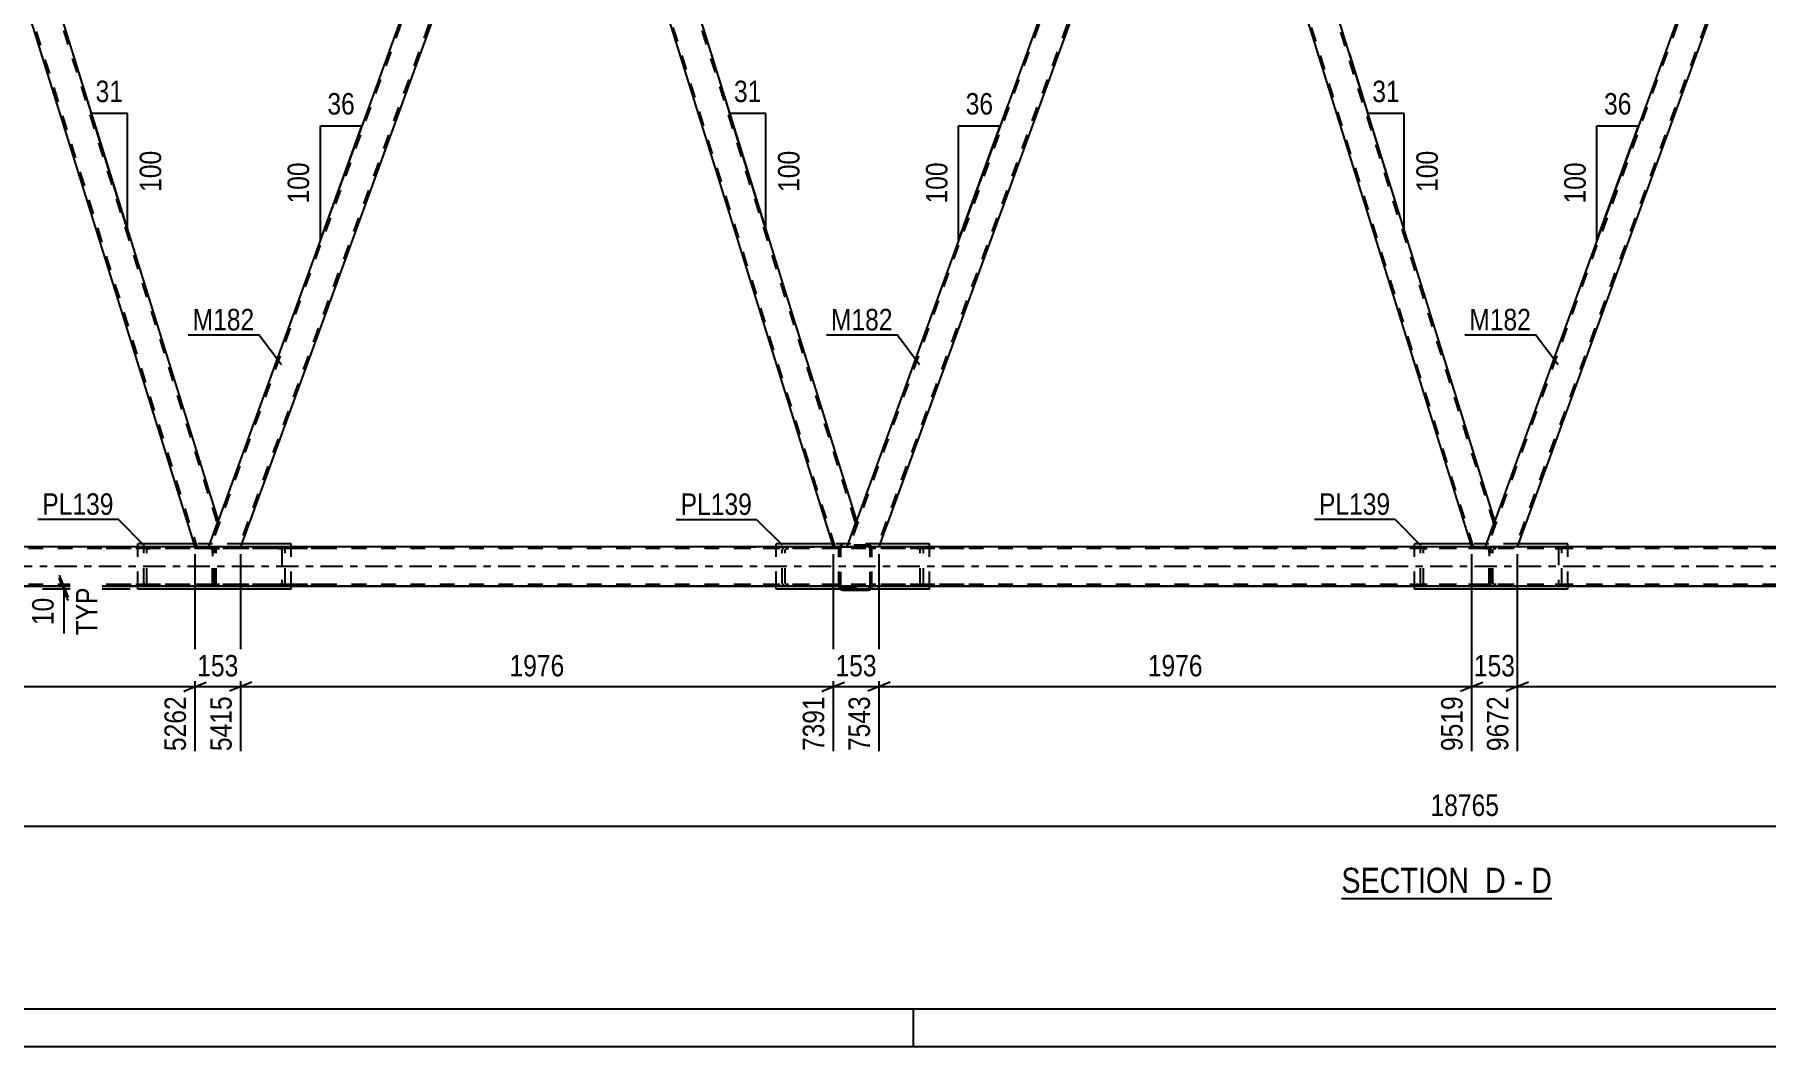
# Model space of a CAD drawing. Header units: millimetres. Extents: x -853 to 336, y -866 to -25.
# Drawn here: x -620.9 to -390.1, y -866.1 to -731.2 of the extents above; entities that cross this region are included whole.
import ezdxf

# ---------------------------------------------------------------- set-up
doc = ezdxf.new("R2010")
doc.units = ezdxf.units.MM
doc.linetypes.add('DXK_LINE_DOT2', pattern=[3.9198, 1.9599, -1.9599])
doc.linetypes.add('DXK_LINE_DOT3', pattern=[5.9187, 2.979, -0.9799, 0.9799, -0.9799])
doc.styles.add('Arial Narrow', font='ARIALN.TTF', dxfattribs={"height": 0.2})

# ---------------------------------------------------------------- blocks, each defined once
blk = doc.blocks.new('Unknown-570393679-1134')
at = {"color": 5, "linetype": 'Continuous'}
for p, q in [((-847.68, -861.05), (331.32, -861.05)), ((-503.68, -866.05), (-503.68, -861.05)), ((-852.68, -866.05), (336.32, -866.05))]:
    blk.add_line(p, q, dxfattribs=at)
blk = doc.blocks.new('Unknown-570393679-14 - 8043')
at = {"color": 6, "linetype": 'Continuous'}
blk.add_line((-446.63, -846.33), (-418.56, -846.33), dxfattribs=at)
at = {"color": 0, "linetype": 'Continuous'}
blk.add_wipeout([(-428.52, -845.58), (-428.52, -842.08), (-446.63, -842.08), (-446.63, -845.58)], dxfattribs=at)
at = {"color": 7, "linetype": 'Continuous', "style": 'Arial Narrow'}
blk.add_text('SECTION ', height=3.34, dxfattribs=at).set_placement((-446.63, -845.58))
at = {"color": 0, "linetype": 'Continuous'}
blk.add_wipeout([(-424.7, -845.58), (-424.7, -842.08), (-427.47, -842.08), (-427.47, -845.58)], dxfattribs=at)
at = {"color": 7, "linetype": 'Continuous', "style": 'Arial Narrow'}
blk.add_text('D', height=3.34, dxfattribs=at).set_placement((-427.47, -845.58))
at = {"color": 0, "linetype": 'Continuous'}
blk.add_wipeout([(-422.37, -845.58), (-422.37, -842.08), (-423.65, -842.08), (-423.65, -845.58)], dxfattribs=at)
at = {"color": 7, "linetype": 'Continuous', "style": 'Arial Narrow'}
blk.add_text('-', height=3.34, dxfattribs=at).set_placement((-423.65, -845.58))
at = {"color": 0, "linetype": 'Continuous'}
blk.add_wipeout([(-418.56, -845.58), (-418.56, -842.08), (-421.32, -842.08), (-421.32, -845.58)], dxfattribs=at)
at = {"color": 7, "linetype": 'Continuous', "style": 'Arial Narrow'}
blk.add_text('D', height=3.34, dxfattribs=at).set_placement((-421.32, -845.58))
blk = doc.blocks.new('Part-570393679-8142 - 8043')
at = {"color": 7, "linetype": 'DXK_LINE_DOT2'}
for p, q in [((-597.64, -799.43), (-611.81, -799.43)), ((-597.64, -799.67), (-611.81, -799.67)), ((-606.31, -799.72), (-606.37, -799.91)), ((-606.37, -804.23), (-606.37, -799.91)), ((-605.94, -799.91), (-605.9, -799.81)), ((-605.94, -804.23), (-605.94, -799.91)), ((-605.5, -799.43), (-605.83, -799.46)), ((-605.67, -799.69), (-605.5, -799.67)), ((-597.3, -799.46), (-597.64, -799.43)), ((-597.64, -799.67), (-597.47, -799.69)), ((-597.13, -799.53), (-597.3, -799.46)), ((-597.23, -799.81), (-597.2, -799.91)), ((-597.2, -804.23), (-597.2, -799.91)), ((-597.13, -804.61), (-597.13, -799.53)), ((-597.07, -799.57), (-597.13, -799.53)), ((-596.98, -799.72), (-597.07, -799.57)), ((-596.95, -799.91), (-596.98, -799.72)), ((-596.95, -804.23), (-596.95, -799.91)), ((-597.64, -804.47), (-611.81, -804.47)), ((-597.64, -804.71), (-611.81, -804.71)), ((-606.37, -804.23), (-606.31, -804.41)), ((-605.9, -804.32), (-605.94, -804.23)), ((-605.83, -804.67), (-605.5, -804.71)), ((-605.5, -804.47), (-605.67, -804.45)), ((-597.47, -804.45), (-597.64, -804.47)), ((-597.64, -804.71), (-597.3, -804.67)), ((-597.3, -804.67), (-597.13, -804.61)), ((-597.2, -804.23), (-597.23, -804.32)), ((-597.13, -804.61), (-597.07, -804.57)), ((-597.07, -804.57), (-596.98, -804.41)), ((-596.98, -804.41), (-596.95, -804.23))]:
    blk.add_line(p, q, dxfattribs=at)
for centre, radius, start, end in [((-605.7, -800.27), 0.817, 99.5182, 138.0639), ((-605.6, -800.09), 0.409, 99.5182, 138.0639), ((-597.54, -800.09), 0.409, 41.9363, 80.4819), ((-605.7, -803.86), 0.817, 221.9363, 260.4819), ((-605.6, -804.05), 0.409, 221.9363, 260.4819), ((-597.54, -804.05), 0.409, 279.5182, 318.0639)]:
    blk.add_arc(centre, radius, start, end, dxfattribs=at)
blk = doc.blocks.new('Part-570393679-8102 - 8043')
at = {"color": 7, "linetype": 'DXK_LINE_DOT2'}
for p, q in [((-509.24, -804.71), (-509.24, -799.43)), ((-496.95, -799.43), (-509.24, -799.43)), ((-496.95, -799.67), (-509.24, -799.67)), ((-502.92, -799.46), (-503.26, -799.43)), ((-503.26, -799.67), (-503.09, -799.68)), ((-502.85, -799.81), (-502.82, -799.91)), ((-502.82, -804.23), (-502.82, -799.91)), ((-502.38, -799.91), (-502.45, -799.72)), ((-502.38, -804.23), (-502.38, -799.91)), ((-496.95, -804.47), (-509.24, -804.47)), ((-509.24, -804.71), (-496.95, -804.71)), ((-503.09, -804.45), (-503.26, -804.47)), ((-503.26, -804.71), (-502.92, -804.67)), ((-502.82, -804.23), (-502.85, -804.32)), ((-502.45, -804.41), (-502.38, -804.23))]:
    blk.add_line(p, q, dxfattribs=at)
for centre, radius, start, end in [((-503.16, -800.09), 0.409, 41.9363, 80.4819), ((-503.06, -800.27), 0.817, 41.9363, 80.4819), ((-503.16, -804.05), 0.409, 279.5182, 318.0639), ((-503.06, -803.86), 0.817, 279.5182, 318.0639)]:
    blk.add_arc(centre, radius, start, end, dxfattribs=at)
blk = doc.blocks.new('Part-570393679-8115 - 8043')
at = {"color": 7, "linetype": 'DXK_LINE_DOT2'}
for p, q in [((-597.06, -799.72), (-597.13, -799.91)), ((-597.13, -804.23), (-597.13, -799.91)), ((-596.69, -799.91), (-596.66, -799.81)), ((-596.69, -804.23), (-596.69, -799.91)), ((-596.25, -799.43), (-596.59, -799.46)), ((-596.42, -799.68), (-596.25, -799.67)), ((-582.08, -799.43), (-596.25, -799.43)), ((-582.08, -799.67), (-596.25, -799.67)), ((-588.06, -799.46), (-588.39, -799.43)), ((-588.39, -799.67), (-588.23, -799.68)), ((-587.99, -799.81), (-587.96, -799.91)), ((-587.96, -799.91), (-587.96, -804.23)), ((-587.52, -799.91), (-587.59, -799.72)), ((-587.52, -804.23), (-587.52, -799.91)), ((-597.13, -804.23), (-597.06, -804.41)), ((-596.66, -804.32), (-596.69, -804.23)), ((-596.59, -804.67), (-596.25, -804.71)), ((-596.25, -804.47), (-596.42, -804.45)), ((-582.08, -804.47), (-596.25, -804.47)), ((-582.08, -804.71), (-596.25, -804.71)), ((-588.23, -804.45), (-588.39, -804.47)), ((-588.39, -804.71), (-588.06, -804.67)), ((-587.96, -804.23), (-587.99, -804.32)), ((-587.59, -804.41), (-587.52, -804.23))]:
    blk.add_line(p, q, dxfattribs=at)
for centre, radius, start, end in [((-596.45, -800.27), 0.817, 99.5182, 138.0639), ((-596.35, -800.09), 0.409, 99.5182, 138.0639), ((-588.29, -800.09), 0.409, 41.9363, 80.4819), ((-588.19, -800.27), 0.817, 41.9363, 80.4819), ((-596.45, -803.86), 0.817, 221.9363, 260.4819), ((-596.35, -804.05), 0.409, 221.9363, 260.4819), ((-588.29, -804.05), 0.409, 279.5182, 318.0639), ((-588.19, -803.86), 0.817, 279.5182, 318.0639)]:
    blk.add_arc(centre, radius, start, end, dxfattribs=at)
blk = doc.blocks.new('Part-570393679-8116 - 8043')
at = {"color": 7, "linetype": 'DXK_LINE_DOT2'}
for p, q in [((-526.68, -799.43), (-513.64, -799.43)), ((-513.64, -799.67), (-526.68, -799.67)), ((-521.17, -799.72), (-521.24, -799.91)), ((-521.24, -804.23), (-521.24, -799.91)), ((-520.8, -799.91), (-520.77, -799.81)), ((-520.8, -804.23), (-520.8, -799.91)), ((-520.36, -799.43), (-520.7, -799.46)), ((-520.53, -799.68), (-520.36, -799.67)), ((-513.64, -804.71), (-513.64, -799.43)), ((-513.64, -804.47), (-526.68, -804.47)), ((-513.64, -804.71), (-526.68, -804.71)), ((-521.24, -804.23), (-521.17, -804.41)), ((-520.77, -804.32), (-520.8, -804.23)), ((-520.7, -804.67), (-520.36, -804.71)), ((-520.36, -804.47), (-520.53, -804.45))]:
    blk.add_line(p, q, dxfattribs=at)
for centre, radius, start, end in [((-520.56, -800.27), 0.817, 99.5182, 138.0639), ((-520.46, -800.09), 0.409, 99.5182, 138.0639), ((-520.56, -803.86), 0.817, 221.9363, 260.4819), ((-520.46, -804.05), 0.409, 221.9363, 260.4819)]:
    blk.add_arc(centre, radius, start, end, dxfattribs=at)
blk = doc.blocks.new('Part-570393679-8117 - 8043')
at = {"color": 7, "linetype": 'DXK_LINE_DOT2'}
for p, q in [((-427.37, -799.43), (-441.54, -799.43)), ((-427.37, -799.67), (-441.54, -799.67)), ((-436.04, -799.72), (-436.1, -799.91)), ((-436.1, -804.23), (-436.1, -799.91)), ((-435.67, -799.91), (-435.63, -799.81)), ((-435.67, -804.23), (-435.67, -799.91)), ((-435.23, -799.43), (-435.56, -799.46)), ((-435.4, -799.68), (-435.23, -799.67)), ((-427.03, -799.46), (-427.37, -799.43)), ((-427.37, -799.67), (-427.2, -799.68)), ((-426.86, -799.53), (-427.03, -799.46)), ((-426.97, -799.81), (-426.93, -799.91)), ((-426.93, -804.23), (-426.93, -799.91)), ((-426.86, -804.61), (-426.86, -799.53)), ((-426.8, -799.57), (-426.86, -799.53)), ((-426.71, -799.72), (-426.8, -799.57)), ((-426.68, -799.91), (-426.71, -799.72)), ((-426.68, -804.23), (-426.68, -799.91)), ((-427.37, -804.47), (-441.54, -804.47)), ((-427.37, -804.71), (-441.54, -804.71)), ((-436.1, -804.23), (-436.04, -804.41)), ((-435.63, -804.32), (-435.67, -804.23)), ((-435.56, -804.67), (-435.23, -804.71)), ((-435.23, -804.47), (-435.4, -804.45)), ((-427.2, -804.45), (-427.37, -804.47)), ((-427.37, -804.71), (-427.03, -804.67)), ((-427.03, -804.67), (-426.86, -804.61)), ((-426.93, -804.23), (-426.97, -804.32)), ((-426.86, -804.61), (-426.8, -804.57)), ((-426.8, -804.57), (-426.71, -804.41)), ((-426.71, -804.41), (-426.68, -804.23))]:
    blk.add_line(p, q, dxfattribs=at)
for centre, radius, start, end in [((-435.43, -800.27), 0.817, 99.5182, 138.0639), ((-435.33, -800.09), 0.409, 99.5182, 138.0639), ((-427.27, -800.09), 0.409, 41.9363, 80.4819), ((-435.43, -803.86), 0.817, 221.9363, 260.4819), ((-435.33, -804.05), 0.409, 221.9363, 260.4819), ((-427.27, -804.05), 0.409, 279.5182, 318.0639)]:
    blk.add_arc(centre, radius, start, end, dxfattribs=at)
blk = doc.blocks.new('Part-570393679-8195 - 8043')
at = {"color": 2, "linetype": 'Continuous'}
for p, q in [((-514.53, -799.03), (-522.04, -799.03)), ((-522.04, -799.43), (-522.04, -799.03)), ((-501.58, -799.03), (-508.16, -799.03)), ((-501.58, -799.43), (-501.58, -799.03)), ((-522.04, -805.11), (-522.04, -804.71)), ((-501.58, -805.11), (-522.04, -805.11)), ((-501.58, -805.11), (-501.58, -804.71))]:
    blk.add_line(p, q, dxfattribs=at)
at = {"color": 7, "linetype": 'DXK_LINE_DOT2'}
for p, q in [((-522.04, -804.71), (-522.04, -799.43)), ((-508.16, -799.03), (-514.53, -799.03)), ((-501.58, -804.71), (-501.58, -799.43)), ((-522.04, -804.71), (-522.04, -804.67)), ((-501.58, -804.71), (-501.58, -804.67))]:
    blk.add_line(p, q, dxfattribs=at)
blk = doc.blocks.new('Part-570393679-8653 - 8043')
at = {"color": 2, "linetype": 'Continuous'}
for p, q in [((-106.3, -799.43), (-783.45, -799.43)), ((-106.3, -804.71), (-783.45, -804.71))]:
    blk.add_line(p, q, dxfattribs=at)
at = {"color": 7, "linetype": 'DXK_LINE_DOT2'}
for p, q in [((-106.3, -799.67), (-783.45, -799.67)), ((-106.3, -804.47), (-783.45, -804.47))]:
    blk.add_line(p, q, dxfattribs=at)
at = {"color": 7, "linetype": 'DXK_LINE_DOT3'}
blk.add_line((-106.3, -802.07), (-783.45, -802.07), dxfattribs=at)
blk = doc.blocks.new('Part-570393679-8266 - 8043')
at = {"color": 2, "linetype": 'Continuous'}
for p, q in [((-599.67, -799.03), (-607.17, -799.03)), ((-607.17, -799.43), (-607.17, -799.03)), ((-586.72, -799.03), (-593.29, -799.03)), ((-586.72, -799.43), (-586.72, -799.03)), ((-607.17, -805.11), (-607.17, -804.71)), ((-586.72, -805.11), (-607.17, -805.11)), ((-586.72, -805.11), (-586.72, -804.71))]:
    blk.add_line(p, q, dxfattribs=at)
at = {"color": 7, "linetype": 'DXK_LINE_DOT2'}
for p, q in [((-607.17, -804.71), (-607.17, -799.43)), ((-593.29, -799.03), (-599.67, -799.03)), ((-586.72, -804.71), (-586.72, -799.43)), ((-607.17, -804.71), (-607.17, -804.67)), ((-586.72, -804.71), (-586.72, -804.67))]:
    blk.add_line(p, q, dxfattribs=at)
blk = doc.blocks.new('Part-570393679-8279 - 8043')
at = {"color": 2, "linetype": 'Continuous'}
for p, q in [((-429.4, -799.03), (-436.9, -799.03)), ((-436.9, -799.43), (-436.9, -799.03)), ((-416.45, -799.03), (-423.03, -799.03)), ((-416.45, -799.43), (-416.45, -799.03)), ((-436.9, -805.11), (-436.9, -804.71)), ((-416.45, -805.11), (-436.9, -805.11)), ((-416.45, -805.11), (-416.45, -804.71))]:
    blk.add_line(p, q, dxfattribs=at)
at = {"color": 7, "linetype": 'DXK_LINE_DOT2'}
for p, q in [((-436.9, -804.71), (-436.9, -799.43)), ((-423.03, -799.03), (-429.4, -799.03)), ((-416.45, -804.71), (-416.45, -799.43)), ((-436.9, -804.71), (-436.9, -804.67)), ((-416.45, -804.71), (-416.45, -804.67))]:
    blk.add_line(p, q, dxfattribs=at)
blk = doc.blocks.new('Part-570393679-8284 - 8043')
at = {"color": 7, "linetype": 'DXK_LINE_DOT2'}
for p, q in [((-426.79, -799.72), (-426.86, -799.91)), ((-426.86, -804.23), (-426.86, -799.91)), ((-426.42, -799.91), (-426.39, -799.81)), ((-426.42, -804.23), (-426.42, -799.91)), ((-425.98, -799.43), (-426.32, -799.46)), ((-426.15, -799.68), (-425.98, -799.67)), ((-411.81, -799.43), (-425.98, -799.43)), ((-411.81, -799.67), (-425.98, -799.67)), ((-417.79, -799.46), (-418.12, -799.43)), ((-418.12, -799.67), (-417.96, -799.68)), ((-417.72, -799.81), (-417.69, -799.91)), ((-417.69, -799.91), (-417.69, -804.23)), ((-417.25, -799.91), (-417.32, -799.72)), ((-417.25, -804.23), (-417.25, -799.91)), ((-426.86, -804.23), (-426.79, -804.41)), ((-426.39, -804.32), (-426.42, -804.23)), ((-426.32, -804.67), (-425.98, -804.71)), ((-425.98, -804.47), (-426.15, -804.45)), ((-411.81, -804.47), (-425.98, -804.47)), ((-411.81, -804.71), (-425.98, -804.71)), ((-417.96, -804.45), (-418.12, -804.47)), ((-418.12, -804.71), (-417.79, -804.67)), ((-417.69, -804.23), (-417.72, -804.32)), ((-417.32, -804.41), (-417.25, -804.23))]:
    blk.add_line(p, q, dxfattribs=at)
for centre, radius, start, end in [((-426.18, -800.27), 0.817, 99.5182, 138.0639), ((-426.08, -800.09), 0.409, 99.5182, 138.0639), ((-418.02, -800.09), 0.409, 41.9363, 80.4819), ((-417.92, -800.27), 0.817, 41.9363, 80.4819), ((-426.18, -803.86), 0.817, 221.9363, 260.4819), ((-426.08, -804.05), 0.409, 221.9363, 260.4819), ((-418.02, -804.05), 0.409, 279.5182, 318.0639), ((-417.92, -803.86), 0.817, 279.5182, 318.0639)]:
    blk.add_arc(centre, radius, start, end, dxfattribs=at)
blk = doc.blocks.new('Part-570393679-8287 - 8043')
at = {"color": 7, "linetype": 'DXK_LINE_DOT2'}
for p, q in [((-513.6, -799.5), (-513.64, -799.69)), ((-513.64, -804.73), (-513.64, -799.69)), ((-513.4, -799.69), (-513.38, -799.6)), ((-513.4, -804.73), (-513.4, -799.69)), ((-513.38, -799.6), (-513.33, -799.52)), ((-513.16, -799.21), (-513.34, -799.24)), ((-513.33, -799.52), (-513.25, -799.47)), ((-513.25, -799.47), (-513.16, -799.45)), ((-509.72, -799.21), (-513.16, -799.21)), ((-513.16, -799.45), (-509.72, -799.45)), ((-509.53, -799.24), (-509.72, -799.21)), ((-509.72, -799.45), (-509.62, -799.47)), ((-509.62, -799.47), (-509.55, -799.52)), ((-509.55, -799.52), (-509.49, -799.6)), ((-509.49, -799.6), (-509.48, -799.69)), ((-509.48, -804.73), (-509.48, -799.69)), ((-509.24, -799.69), (-509.27, -799.5)), ((-509.24, -804.73), (-509.24, -799.69)), ((-513.64, -804.73), (-513.6, -804.91)), ((-513.38, -804.82), (-513.4, -804.73)), ((-513.33, -804.9), (-513.38, -804.82)), ((-513.25, -804.95), (-513.33, -804.9)), ((-513.16, -804.97), (-513.25, -804.95)), ((-513.16, -804.97), (-509.72, -804.97)), ((-509.62, -804.95), (-509.72, -804.97)), ((-509.55, -804.9), (-509.62, -804.95)), ((-509.49, -804.82), (-509.55, -804.9)), ((-509.48, -804.73), (-509.49, -804.82)), ((-509.27, -804.91), (-509.24, -804.73))]:
    blk.add_line(p, q, dxfattribs=at)
at = {"color": 2, "linetype": 'Continuous'}
for p, q in [((-513.34, -805.17), (-513.16, -805.21)), ((-513.16, -805.21), (-509.72, -805.21)), ((-509.72, -805.21), (-509.53, -805.17))]:
    blk.add_line(p, q, dxfattribs=at)
at = {"color": 7, "linetype": 'DXK_LINE_DOT2'}
for centre, start, end in [((-513.16, -799.69), 112.5001, 157.5001), ((-509.72, -799.69), 22.5001, 67.5001), ((-513.16, -804.73), 202.5001, 233.4648), ((-509.72, -804.73), 306.5352, 337.5001)]:
    blk.add_arc(centre, 0.48, start, end, dxfattribs=at)
at = {"color": 2, "linetype": 'Continuous'}
for centre, start, end in [((-513.16, -804.73), 233.4648, 247.5001), ((-509.72, -804.73), 292.5001, 306.5352)]:
    blk.add_arc(centre, 0.48, start, end, dxfattribs=at)
blk = doc.blocks.new('Part-570393679-8315 - 8043')
at = {"color": 7, "linetype": 'DXK_LINE_DOT2'}
for p, q in [((-553.32, -678.21), (-597.44, -799.43)), ((-549.58, -678.21), (-593.7, -799.43)), ((-549.32, -678.21), (-550.87, -682.46)), ((-596.43, -795.96), (-597.7, -799.43)), ((-593.44, -799.43), (-597.7, -799.43))]:
    blk.add_line(p, q, dxfattribs=at)
at = {"color": 2, "linetype": 'Continuous'}
for p, q in [((-553.58, -678.21), (-596.43, -795.96)), ((-553.58, -678.21), (-549.32, -678.21)), ((-550.87, -682.46), (-593.44, -799.43))]:
    blk.add_line(p, q, dxfattribs=at)
blk = doc.blocks.new('Part-570393679-8349 - 8043')
at = {"color": 2, "linetype": 'Continuous'}
for p, q in [((-549.32, -678.21), (-550.87, -682.46)), ((-548, -678.21), (-549.32, -678.21)), ((-548, -678.21), (-511.3, -795.96)), ((-550.87, -682.46), (-514.41, -799.43)), ((-512.56, -799.43), (-511.3, -795.96))]:
    blk.add_line(p, q, dxfattribs=at)
at = {"color": 7, "linetype": 'DXK_LINE_DOT2'}
for p, q in [((-548.25, -678.21), (-511.44, -796.33)), ((-514.16, -799.43), (-550.73, -682.09)), ((-511.3, -795.96), (-511.57, -796.7)), ((-514.41, -799.43), (-512.56, -799.43))]:
    blk.add_line(p, q, dxfattribs=at)
blk = doc.blocks.new('Part-570393679-8360 - 8043')
at = {"color": 2, "linetype": 'Continuous'}
for p, q in [((-634.45, -678.21), (-636, -682.46)), ((-633.14, -678.21), (-634.45, -678.21)), ((-633.14, -678.21), (-596.43, -795.96)), ((-636, -682.46), (-599.54, -799.43)), ((-597.7, -799.43), (-596.43, -795.96))]:
    blk.add_line(p, q, dxfattribs=at)
at = {"color": 7, "linetype": 'DXK_LINE_DOT2'}
for p, q in [((-633.39, -678.21), (-596.57, -796.33)), ((-635.87, -682.09), (-599.29, -799.43)), ((-596.43, -795.96), (-596.7, -796.7)), ((-599.54, -799.43), (-597.7, -799.43))]:
    blk.add_line(p, q, dxfattribs=at)
blk = doc.blocks.new('Part-570393679-8365 - 8043')
at = {"color": 2, "linetype": 'Continuous'}
for p, q in [((-464.19, -678.21), (-465.73, -682.46)), ((-462.87, -678.21), (-464.19, -678.21)), ((-426.17, -795.96), (-462.87, -678.21)), ((-465.73, -682.46), (-429.27, -799.43)), ((-427.43, -799.43), (-426.17, -795.96))]:
    blk.add_line(p, q, dxfattribs=at)
at = {"color": 7, "linetype": 'DXK_LINE_DOT2'}
for p, q in [((-426.3, -796.33), (-463.12, -678.21)), ((-429.02, -799.43), (-465.6, -682.09)), ((-426.17, -795.96), (-426.44, -796.7)), ((-429.27, -799.43), (-427.43, -799.43))]:
    blk.add_line(p, q, dxfattribs=at)
blk = doc.blocks.new('Part-570393679-8384 - 8043')
at = {"color": 7, "linetype": 'DXK_LINE_DOT2'}
for p, q in [((-468.19, -678.21), (-512.31, -799.43)), ((-464.44, -678.21), (-508.56, -799.43)), ((-464.19, -678.21), (-465.73, -682.46)), ((-511.3, -795.96), (-512.56, -799.43)), ((-508.31, -799.43), (-512.56, -799.43))]:
    blk.add_line(p, q, dxfattribs=at)
at = {"color": 2, "linetype": 'Continuous'}
for p, q in [((-468.44, -678.21), (-511.3, -795.96)), ((-468.44, -678.21), (-464.19, -678.21)), ((-465.73, -682.46), (-508.31, -799.43))]:
    blk.add_line(p, q, dxfattribs=at)
blk = doc.blocks.new('Part-570393679-8418 - 8043')
at = {"color": 7, "linetype": 'DXK_LINE_DOT2'}
for p, q in [((-383.05, -678.21), (-427.17, -799.43)), ((-379.31, -678.21), (-423.43, -799.43)), ((-379.05, -678.21), (-380.6, -682.46)), ((-426.17, -795.96), (-427.43, -799.43)), ((-423.17, -799.43), (-427.43, -799.43))]:
    blk.add_line(p, q, dxfattribs=at)
at = {"color": 2, "linetype": 'Continuous'}
for p, q in [((-383.31, -678.21), (-426.17, -795.96)), ((-383.31, -678.21), (-379.05, -678.21)), ((-380.6, -682.46), (-423.17, -799.43))]:
    blk.add_line(p, q, dxfattribs=at)
blk = doc.blocks.new('AngleDimension-570393679-28227 - 8043')
at = {"color": 7, "linetype": 'Continuous'}
for p, q in [((-530.7, -733.71), (-528.23, -741.65)), ((-523.41, -741.65), (-528.23, -741.65)), ((-523.41, -757.12), (-528.23, -741.65)), ((-523.41, -757.12), (-523.41, -741.65))]:
    blk.add_line(p, q, dxfattribs=at)
at = {"color": 0}
for points in [[(-523.39, -740.75), (-523.39, -736.55), (-528.24, -736.55), (-528.24, -740.75)], [(-518.31, -746.04), (-522.51, -746.04), (-522.51, -752.72), (-518.31, -752.72)]]:
    blk.add_wipeout(points, dxfattribs=at)
at = {"color": 3, "style": 'Arial Narrow'}
blk.add_text('31', height=2.863, dxfattribs=at).set_placement((-527.64, -740.15))
blk.add_text('100', height=2.863, rotation=90.0002, dxfattribs=at).set_placement((-518.91, -752.12))
blk = doc.blocks.new('StraightDimension-570393679-26443 - 8043')
at = {"color": 7, "linetype": 'Continuous'}
for p, q in [((-593.44, -800.43), (-593.44, -826.68)), ((-514.41, -800.43), (-514.41, -826.68)), ((-591.94, -817.47), (-594.94, -818.67)), ((-593.44, -818.07), (-514.41, -818.07)), ((-515.91, -818.67), (-512.91, -817.47))]:
    blk.add_line(p, q, dxfattribs=at)
at = {"color": 0}
blk.add_wipeout([(-549.67, -817.32), (-549.67, -813.12), (-558.18, -813.12), (-558.18, -817.32)], dxfattribs=at)
at = {"color": 0, "linetype": 'Continuous'}
blk.add_wipeout([(-515.01, -818.77), (-519.21, -818.77), (-519.21, -827.28), (-515.01, -827.28)], dxfattribs=at)
at = {"color": 3, "style": 'Arial Narrow'}
blk.add_text('1976', height=2.863, dxfattribs=at).set_placement((-557.58, -816.72))
at = {"color": 3, "linetype": 'Continuous', "style": 'Arial Narrow'}
blk.add_text('7391', height=2.863, rotation=90.0002, dxfattribs=at).set_placement((-515.61, -826.68))
blk = doc.blocks.new('StraightDimension-570393679-9457 - 8043')
at = {"color": 7, "linetype": 'Continuous'}
blk.add_line((-698.35, -804.69), (-189.43, -804.69), dxfattribs=at)
blk = doc.blocks.new('StraightDimension-570393679-26440 - 8043')
at = {"color": 7, "linetype": 'Continuous'}
for p, q in [((-429.27, -800.43), (-429.27, -826.68)), ((-423.17, -800.43), (-423.17, -826.68)), ((-430.77, -818.67), (-427.77, -817.47)), ((-429.27, -818.07), (-423.17, -818.07)), ((-421.67, -817.47), (-424.67, -818.67))]:
    blk.add_line(p, q, dxfattribs=at)
at = {"color": 0}
blk.add_wipeout([(-422.88, -817.32), (-422.88, -813.12), (-429.56, -813.12), (-429.56, -817.32)], dxfattribs=at)
at = {"color": 0, "linetype": 'Continuous'}
blk.add_wipeout([(-423.77, -818.77), (-427.97, -818.77), (-427.97, -827.28), (-423.77, -827.28)], dxfattribs=at)
at = {"color": 3, "style": 'Arial Narrow'}
blk.add_text('153', height=2.863, dxfattribs=at).set_placement((-428.96, -816.72))
at = {"color": 3, "linetype": 'Continuous', "style": 'Arial Narrow'}
blk.add_text('9672', height=2.863, rotation=90.0002, dxfattribs=at).set_placement((-424.37, -826.68))
blk = doc.blocks.new('StraightDimension-570393679-8689 - 8043')
at = {"color": 7, "linetype": 'Continuous'}
for p, q in [((-617.64, -803.21), (-616.44, -806.21)), ((-608.17, -804.71), (-619.89, -804.71)), ((-608.17, -805.11), (-619.89, -805.11)), ((-616.44, -806.61), (-617.64, -803.61)), ((-617.04, -805.11), (-617.04, -804.71))]:
    blk.add_line(p, q, dxfattribs=at)
at = {"color": 0}
blk.add_wipeout([(-617.79, -805.63), (-621.99, -805.63), (-621.99, -810.49), (-617.79, -810.49)], dxfattribs=at)
at = {"color": 7, "linetype": 'Continuous'}
blk.add_line((-617.04, -805.11), (-617.04, -811.01), dxfattribs=at)
at = {"color": 3, "style": 'Arial Narrow'}
blk.add_text('10', height=2.863, rotation=90.0002, dxfattribs=at).set_placement((-618.39, -809.89))
at = {"color": 0, "linetype": 'Continuous'}
blk.add_wipeout([(-611.94, -804.26), (-616.14, -804.26), (-616.14, -811.85), (-611.94, -811.85)], dxfattribs=at)
at = {"color": 7, "linetype": 'Continuous'}
blk.add_line((-617.04, -805.11), (-617.04, -811.01), dxfattribs=at)
at = {"color": 3, "linetype": 'Continuous', "style": 'Arial Narrow'}
blk.add_text('TYP', height=2.863, rotation=90.0002, dxfattribs=at).set_placement((-612.54, -811.25))
blk = doc.blocks.new('StraightDimension-570393679-8710 - 8043')
at = {"color": 7, "linetype": 'Continuous'}
blk.add_line((-792.71, -836.68), (-67.63, -836.68), dxfattribs=at)
at = {"color": 0}
blk.add_wipeout([(-425, -835.93), (-425, -831.73), (-435.34, -831.73), (-435.34, -835.93)], dxfattribs=at)
at = {"color": 3, "style": 'Arial Narrow'}
blk.add_text('18765', height=2.863, dxfattribs=at).set_placement((-434.74, -835.33))
blk = doc.blocks.new('StraightDimension-570393679-26445 - 8043')
at = {"color": 7, "linetype": 'Continuous'}
for p, q in [((-678.57, -800.43), (-678.57, -826.68)), ((-599.54, -800.43), (-599.54, -826.68)), ((-677.07, -817.47), (-680.07, -818.67)), ((-678.57, -818.07), (-599.54, -818.07)), ((-601.04, -818.67), (-598.04, -817.47))]:
    blk.add_line(p, q, dxfattribs=at)
at = {"color": 0}
blk.add_wipeout([(-634.8, -817.32), (-634.8, -813.12), (-643.31, -813.12), (-643.31, -817.32)], dxfattribs=at)
at = {"color": 0, "linetype": 'Continuous'}
blk.add_wipeout([(-600.14, -818.77), (-604.34, -818.77), (-604.34, -827.28), (-600.14, -827.28)], dxfattribs=at)
at = {"color": 3, "style": 'Arial Narrow'}
blk.add_text('1976', height=2.863, dxfattribs=at).set_placement((-642.71, -816.72))
at = {"color": 3, "linetype": 'Continuous', "style": 'Arial Narrow'}
blk.add_text('5262', height=2.863, rotation=90.0002, dxfattribs=at).set_placement((-600.74, -826.68))
blk = doc.blocks.new('StraightDimension-570393679-26439 - 8043')
at = {"color": 7, "linetype": 'Continuous'}
for p, q in [((-423.17, -800.43), (-423.17, -826.68)), ((-344.14, -800.43), (-344.14, -828.51)), ((-421.67, -817.47), (-424.67, -818.67)), ((-423.17, -818.07), (-344.14, -818.07)), ((-345.64, -818.67), (-342.64, -817.47))]:
    blk.add_line(p, q, dxfattribs=at)
at = {"color": 0}
blk.add_wipeout([(-379.4, -817.32), (-379.4, -813.12), (-387.91, -813.12), (-387.91, -817.32)], dxfattribs=at)
at = {"color": 0, "linetype": 'Continuous'}
blk.add_wipeout([(-344.74, -818.77), (-348.94, -818.77), (-348.94, -829.11), (-344.74, -829.11)], dxfattribs=at)
at = {"color": 3, "style": 'Arial Narrow'}
blk.add_text('1976', height=2.863, dxfattribs=at).set_placement((-387.31, -816.72))
at = {"color": 3, "linetype": 'Continuous', "style": 'Arial Narrow'}
blk.add_text('11648', height=2.863, rotation=90.0002, dxfattribs=at).set_placement((-345.34, -828.51))
blk = doc.blocks.new('StraightDimension-570393679-26441 - 8043')
at = {"color": 7, "linetype": 'Continuous'}
for p, q in [((-508.31, -800.43), (-508.31, -826.68)), ((-429.27, -800.43), (-429.27, -826.68)), ((-506.81, -817.47), (-509.81, -818.67)), ((-508.31, -818.07), (-429.27, -818.07)), ((-430.77, -818.67), (-427.77, -817.47))]:
    blk.add_line(p, q, dxfattribs=at)
at = {"color": 0}
blk.add_wipeout([(-464.53, -817.32), (-464.53, -813.12), (-473.05, -813.12), (-473.05, -817.32)], dxfattribs=at)
at = {"color": 0, "linetype": 'Continuous'}
blk.add_wipeout([(-429.87, -818.77), (-434.07, -818.77), (-434.07, -827.28), (-429.87, -827.28)], dxfattribs=at)
at = {"color": 3, "style": 'Arial Narrow'}
blk.add_text('1976', height=2.863, dxfattribs=at).set_placement((-472.45, -816.72))
at = {"color": 3, "linetype": 'Continuous', "style": 'Arial Narrow'}
blk.add_text('9519', height=2.863, rotation=90.0002, dxfattribs=at).set_placement((-430.47, -826.68))
blk = doc.blocks.new('StraightDimension-570393679-26442 - 8043')
at = {"color": 7, "linetype": 'Continuous'}
for p, q in [((-514.41, -800.43), (-514.41, -826.68)), ((-508.31, -800.43), (-508.31, -826.68)), ((-515.91, -818.67), (-512.91, -817.47)), ((-514.41, -818.07), (-508.31, -818.07)), ((-506.81, -817.47), (-509.81, -818.67))]:
    blk.add_line(p, q, dxfattribs=at)
at = {"color": 0}
blk.add_wipeout([(-508.01, -817.32), (-508.01, -813.12), (-514.7, -813.12), (-514.7, -817.32)], dxfattribs=at)
at = {"color": 0, "linetype": 'Continuous'}
blk.add_wipeout([(-508.91, -818.77), (-513.11, -818.77), (-513.11, -827.28), (-508.91, -827.28)], dxfattribs=at)
at = {"color": 3, "style": 'Arial Narrow'}
blk.add_text('153', height=2.863, dxfattribs=at).set_placement((-514.1, -816.72))
at = {"color": 3, "linetype": 'Continuous', "style": 'Arial Narrow'}
blk.add_text('7543', height=2.863, rotation=90.0002, dxfattribs=at).set_placement((-509.51, -826.68))
blk = doc.blocks.new('StraightDimension-570393679-26444 - 8043')
at = {"color": 7, "linetype": 'Continuous'}
for p, q in [((-599.54, -800.43), (-599.54, -826.68)), ((-593.44, -800.43), (-593.44, -826.68)), ((-601.04, -818.67), (-598.04, -817.47)), ((-599.54, -818.07), (-593.44, -818.07)), ((-591.94, -817.47), (-594.94, -818.67))]:
    blk.add_line(p, q, dxfattribs=at)
at = {"color": 0}
blk.add_wipeout([(-593.15, -817.32), (-593.15, -813.12), (-599.83, -813.12), (-599.83, -817.32)], dxfattribs=at)
at = {"color": 0, "linetype": 'Continuous'}
blk.add_wipeout([(-594.04, -818.77), (-598.24, -818.77), (-598.24, -827.28), (-594.04, -827.28)], dxfattribs=at)
at = {"color": 3, "style": 'Arial Narrow'}
blk.add_text('153', height=2.863, dxfattribs=at).set_placement((-599.23, -816.72))
at = {"color": 3, "linetype": 'Continuous', "style": 'Arial Narrow'}
blk.add_text('5415', height=2.863, rotation=90.0002, dxfattribs=at).set_placement((-594.64, -826.68))
blk = doc.blocks.new('AngleDimension-570393679-28198 - 8043')
at = {"color": 7, "linetype": 'Continuous'}
for p, q in [((-615.84, -733.71), (-613.36, -741.65)), ((-608.54, -741.65), (-613.36, -741.65)), ((-608.54, -757.12), (-613.36, -741.65)), ((-608.54, -757.12), (-608.54, -741.65))]:
    blk.add_line(p, q, dxfattribs=at)
at = {"color": 0}
for points in [[(-608.52, -740.75), (-608.52, -736.55), (-613.38, -736.55), (-613.38, -740.75)], [(-603.44, -746.04), (-607.64, -746.04), (-607.64, -752.72), (-603.44, -752.72)]]:
    blk.add_wipeout(points, dxfattribs=at)
at = {"color": 3, "style": 'Arial Narrow'}
blk.add_text('31', height=2.863, dxfattribs=at).set_placement((-612.78, -740.15))
blk.add_text('100', height=2.863, rotation=90.0002, dxfattribs=at).set_placement((-604.04, -752.12))
blk = doc.blocks.new('AngleDimension-570393679-28225 - 8043')
at = {"color": 7, "linetype": 'Continuous'}
for p, q in [((-576.23, -740.45), (-577.27, -743.31)), ((-582.81, -743.31), (-577.27, -743.31)), ((-582.81, -758.54), (-577.27, -743.31)), ((-582.81, -758.54), (-582.81, -743.31))]:
    blk.add_line(p, q, dxfattribs=at)
at = {"color": 0}
for points in [[(-577.62, -742.41), (-577.62, -738.21), (-582.47, -738.21), (-582.47, -742.41)], [(-583.71, -747.58), (-587.91, -747.58), (-587.91, -754.27), (-583.71, -754.27)]]:
    blk.add_wipeout(points, dxfattribs=at)
at = {"color": 3, "style": 'Arial Narrow'}
blk.add_text('36', height=2.863, dxfattribs=at).set_placement((-581.87, -741.81))
blk.add_text('100', height=2.863, rotation=90.0002, dxfattribs=at).set_placement((-584.31, -753.67))
blk = doc.blocks.new('AngleDimension-570393679-28254 - 8043')
at = {"color": 7, "linetype": 'Continuous'}
for p, q in [((-491.1, -740.45), (-492.14, -743.31)), ((-497.68, -743.31), (-492.14, -743.31)), ((-497.68, -758.54), (-492.14, -743.31)), ((-497.68, -758.54), (-497.68, -743.31))]:
    blk.add_line(p, q, dxfattribs=at)
at = {"color": 0}
for points in [[(-492.48, -742.41), (-492.48, -738.21), (-497.34, -738.21), (-497.34, -742.41)], [(-498.58, -747.58), (-502.78, -747.58), (-502.78, -754.27), (-498.58, -754.27)]]:
    blk.add_wipeout(points, dxfattribs=at)
at = {"color": 3, "style": 'Arial Narrow'}
blk.add_text('36', height=2.863, dxfattribs=at).set_placement((-496.74, -741.81))
blk.add_text('100', height=2.863, rotation=90.0002, dxfattribs=at).set_placement((-499.18, -753.67))
blk = doc.blocks.new('AngleDimension-570393679-28256 - 8043')
at = {"color": 7, "linetype": 'Continuous'}
for p, q in [((-445.57, -733.71), (-443.09, -741.65)), ((-438.27, -741.65), (-443.09, -741.65)), ((-438.27, -757.12), (-443.09, -741.65)), ((-438.27, -757.12), (-438.27, -741.65))]:
    blk.add_line(p, q, dxfattribs=at)
at = {"color": 0}
for points in [[(-438.25, -740.75), (-438.25, -736.55), (-443.11, -736.55), (-443.11, -740.75)], [(-433.17, -746.04), (-437.37, -746.04), (-437.37, -752.72), (-433.17, -752.72)]]:
    blk.add_wipeout(points, dxfattribs=at)
at = {"color": 3, "style": 'Arial Narrow'}
blk.add_text('31', height=2.863, dxfattribs=at).set_placement((-442.51, -740.15))
blk.add_text('100', height=2.863, rotation=90.0002, dxfattribs=at).set_placement((-433.77, -752.12))
blk = doc.blocks.new('AngleDimension-570393679-28283 - 8043')
at = {"color": 7, "linetype": 'Continuous'}
for p, q in [((-405.96, -740.45), (-407, -743.31)), ((-412.55, -743.31), (-407, -743.31)), ((-412.55, -758.54), (-407, -743.31)), ((-412.55, -758.54), (-412.55, -743.31))]:
    blk.add_line(p, q, dxfattribs=at)
at = {"color": 0}
for points in [[(-407.35, -742.41), (-407.35, -738.21), (-412.2, -738.21), (-412.2, -742.41)], [(-413.45, -747.58), (-417.65, -747.58), (-417.65, -754.27), (-413.45, -754.27)]]:
    blk.add_wipeout(points, dxfattribs=at)
at = {"color": 3, "style": 'Arial Narrow'}
blk.add_text('36', height=2.863, dxfattribs=at).set_placement((-411.6, -741.81))
blk.add_text('100', height=2.863, rotation=90.0002, dxfattribs=at).set_placement((-414.05, -753.67))
blk = doc.blocks.new('Mark-570393679-8191 - 8043')
at = {"color": 0}
blk.add_wipeout([(-525.25, -795.19), (-525.25, -792.19), (-534.75, -792.19), (-534.75, -795.19)], dxfattribs=at)
blk.add_wipeout([(-525.25, -795.19), (-525.25, -792.19), (-534.75, -792.19), (-534.75, -795.19)], dxfattribs=at)
at = {"color": 30, "linetype": 'Continuous'}
for p in [(-535.35, -795.79), (-521.17, -799.23)]:
    blk.add_line(p, (-524.65, -795.79), dxfattribs=at)
at = {"color": 3, "style": 'Arial Narrow'}
blk.add_text('PL139', height=2.863, dxfattribs=at).set_placement((-534.75, -795.19))
blk = doc.blocks.new('Mark-570393679-8262 - 8043')
at = {"color": 0}
blk.add_wipeout([(-610.38, -795.18), (-610.38, -792.18), (-619.89, -792.18), (-619.89, -795.18)], dxfattribs=at)
blk.add_wipeout([(-610.38, -795.18), (-610.38, -792.18), (-619.89, -792.18), (-619.89, -795.18)], dxfattribs=at)
at = {"color": 30, "linetype": 'Continuous'}
for p in [(-620.49, -795.78), (-606.25, -799.31)]:
    blk.add_line(p, (-609.78, -795.78), dxfattribs=at)
at = {"color": 3, "style": 'Arial Narrow'}
blk.add_text('PL139', height=2.863, dxfattribs=at).set_placement((-619.89, -795.18))
blk = doc.blocks.new('Mark-570393679-8275 - 8043')
at = {"color": 0}
blk.add_wipeout([(-440.11, -795.18), (-440.11, -792.18), (-449.62, -792.18), (-449.62, -795.18)], dxfattribs=at)
blk.add_wipeout([(-440.11, -795.18), (-440.11, -792.18), (-449.62, -792.18), (-449.62, -795.18)], dxfattribs=at)
at = {"color": 30, "linetype": 'Continuous'}
for p in [(-450.22, -795.78), (-435.98, -799.31)]:
    blk.add_line(p, (-439.51, -795.78), dxfattribs=at)
at = {"color": 3, "style": 'Arial Narrow'}
blk.add_text('PL139', height=2.863, dxfattribs=at).set_placement((-449.62, -795.18))
blk = doc.blocks.new('Mark-570393679-8311 - 8043')
at = {"color": 0}
blk.add_wipeout([(-591.62, -770.58), (-591.62, -767.58), (-599.84, -767.58), (-599.84, -770.58)], dxfattribs=at)
blk.add_wipeout([(-591.62, -770.58), (-591.62, -767.58), (-599.84, -767.58), (-599.84, -770.58)], dxfattribs=at)
at = {"color": 30, "linetype": 'Continuous'}
for p in [(-600.44, -771.18), (-588.01, -775.17)]:
    blk.add_line(p, (-591.02, -771.18), dxfattribs=at)
at = {"color": 3, "style": 'Arial Narrow'}
blk.add_text('M182', height=2.863, dxfattribs=at).set_placement((-599.84, -770.58))
blk = doc.blocks.new('Mark-570393679-8380 - 8043')
at = {"color": 0}
blk.add_wipeout([(-506.48, -770.58), (-506.48, -767.58), (-514.71, -767.58), (-514.71, -770.58)], dxfattribs=at)
blk.add_wipeout([(-506.48, -770.58), (-506.48, -767.58), (-514.71, -767.58), (-514.71, -770.58)], dxfattribs=at)
at = {"color": 30, "linetype": 'Continuous'}
for p in [(-515.31, -771.18), (-502.88, -775.17)]:
    blk.add_line(p, (-505.88, -771.18), dxfattribs=at)
at = {"color": 3, "style": 'Arial Narrow'}
blk.add_text('M182', height=2.863, dxfattribs=at).set_placement((-514.71, -770.58))
blk = doc.blocks.new('Mark-570393679-8414 - 8043')
at = {"color": 0}
blk.add_wipeout([(-421.35, -770.58), (-421.35, -767.58), (-429.57, -767.58), (-429.57, -770.58)], dxfattribs=at)
blk.add_wipeout([(-421.35, -770.58), (-421.35, -767.58), (-429.57, -767.58), (-429.57, -770.58)], dxfattribs=at)
at = {"color": 30, "linetype": 'Continuous'}
for p in [(-430.17, -771.18), (-417.74, -775.17)]:
    blk.add_line(p, (-420.75, -771.18), dxfattribs=at)
at = {"color": 3, "style": 'Arial Narrow'}
blk.add_text('M182', height=2.863, dxfattribs=at).set_placement((-429.57, -770.58))

msp = doc.modelspace()

# ---------------------------------------------------------------- block references
for name in ['Unknown-570393679-1134', 'Part-570393679-8360 - 8043', 'Part-570393679-8315 - 8043', 'Part-570393679-8349 - 8043', 'Part-570393679-8384 - 8043', 'Part-570393679-8365 - 8043', 'Part-570393679-8418 - 8043', 'Part-570393679-8653 - 8043', 'Part-570393679-8142 - 8043', 'Part-570393679-8266 - 8043', 'Part-570393679-8115 - 8043', 'Part-570393679-8116 - 8043', 'Part-570393679-8195 - 8043', 'Part-570393679-8287 - 8043', 'Part-570393679-8102 - 8043', 'Part-570393679-8117 - 8043', 'Part-570393679-8279 - 8043', 'Part-570393679-8284 - 8043']:
    msp.add_blockref(name, (0, 0))

# ---------------------------------------------------------------- next in the draw order: block references
for name in ['AngleDimension-570393679-28227 - 8043', 'StraightDimension-570393679-26443 - 8043', 'Unknown-570393679-14 - 8043']:
    msp.add_blockref(name, (0, 0))

# ---------------------------------------------------------------- next in the draw order: block references
msp.add_blockref('StraightDimension-570393679-9457 - 8043', (0, 0))

# ---------------------------------------------------------------- next in the draw order: block references
for name in ['StraightDimension-570393679-26440 - 8043', 'StraightDimension-570393679-8689 - 8043']:
    msp.add_blockref(name, (0, 0))

# ---------------------------------------------------------------- next in the draw order: block references
msp.add_blockref('StraightDimension-570393679-8710 - 8043', (0, 0))

# ---------------------------------------------------------------- next in the draw order: block references
for name in ['AngleDimension-570393679-28198 - 8043', 'AngleDimension-570393679-28256 - 8043', 'AngleDimension-570393679-28225 - 8043', 'AngleDimension-570393679-28254 - 8043', 'AngleDimension-570393679-28283 - 8043', 'Mark-570393679-8311 - 8043', 'Mark-570393679-8380 - 8043', 'Mark-570393679-8414 - 8043', 'Mark-570393679-8191 - 8043', 'StraightDimension-570393679-26445 - 8043', 'StraightDimension-570393679-26441 - 8043', 'StraightDimension-570393679-26439 - 8043']:
    msp.add_blockref(name, (0, 0))

# ---------------------------------------------------------------- next in the draw order: block references
for name in ['Mark-570393679-8262 - 8043', 'Mark-570393679-8275 - 8043', 'StraightDimension-570393679-26444 - 8043', 'StraightDimension-570393679-26442 - 8043']:
    msp.add_blockref(name, (0, 0))

doc.saveas('drawing.dxf')
